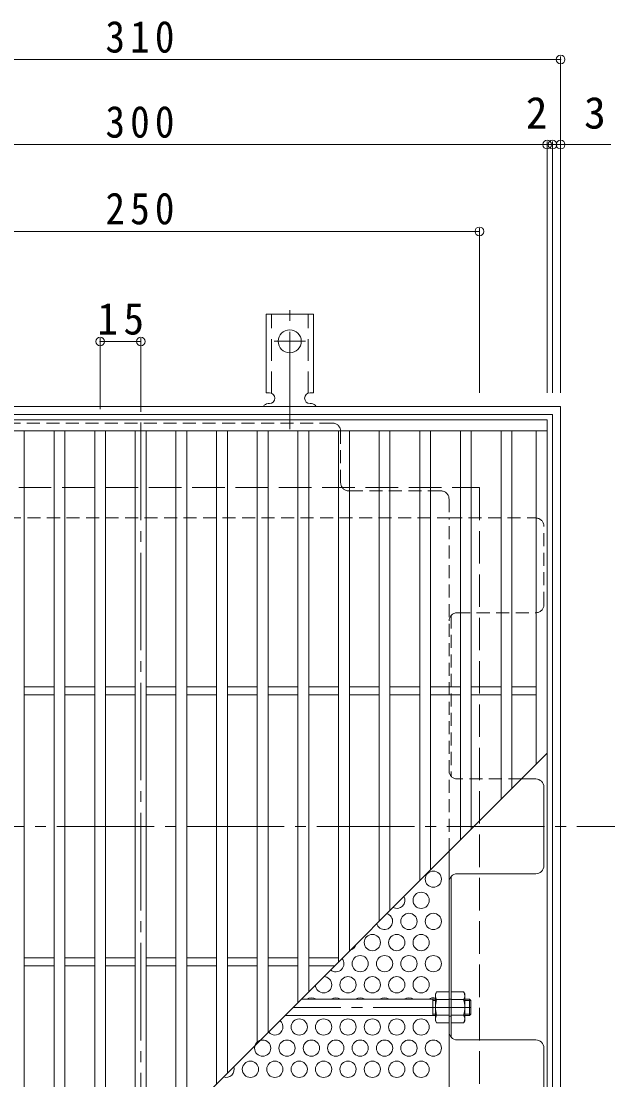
# Model space of a CAD drawing. Units: millimetres at full size, sheet at 1:4. Extents: x -822 to 951, y -780 to 740.
# Drawn here: x -538.8 to -319.7, y 349.6 to 740.3 of the extents above; entities that cross this region are included whole.
import ezdxf
from ezdxf.enums import TextEntityAlignment as Align

# ---------------------------------------------------------------- set-up
doc = ezdxf.new("R2010")
doc.units = ezdxf.units.MM
doc.header["$LTSCALE"] = 4
doc.header["$PDMODE"] = 32
doc.header["$PDSIZE"] = 3.2
for name, pattern in [('CHAIN2', [12, 9, -1, 1, -1]), ('DASHED1', [1.8, 1.2, -0.6]), ('DASHED2', [3, 2, -1]), ('DASHED3', [4, 3, -1])]:
    doc.linetypes.add(name, pattern=pattern)
for name, color, linetype, lineweight in [('A-1_躯体', 2, 'Continuous', 9), ('A-2_仕上', 3, 'Continuous', 9), ('A-4_その他', 7, 'Continuous', 9), ('A-6_寸法', 2, 'Continuous', 9), ('A-7_ハッチ', 2, 'Continuous', 9), ('A-A_ﾊｯﾁ-ﾜｸ', 3, 'Continuous', 9), ('A-B_ﾊｯﾁ', 2, 'Continuous', 9)]:
    doc.layers.add(name, color=color, linetype=linetype, lineweight=lineweight)
doc.styles.add('ＭＳ ゴシック', font='')
doc.styles.get('ＭＳ ゴシック').set_extended_font_data('MS Gothic')

msp = doc.modelspace()

# ---------------------------------------------------------------- linework, layer by layer
at = {"layer": 'A-1_躯体'}
for p, q in [((-339.713, 598.162), (-339.713, 288.162)), ((-342.713, 595.162), (-342.713, 291.162))]:
    msp.add_line(p, q, dxfattribs=at)
at = {"layer": 'A-1_躯体', "linetype": 'DASHED3'}
msp.add_line((-369.713, 568.162), (-369.713, 318.162), dxfattribs=at)
at = {"layer": 'A-1_躯体'}
for points in [[(-649.713, 288.162), (-649.713, 598.162), (-339.713, 598.162)], [(-646.713, 291.162), (-646.713, 595.162), (-342.713, 595.162)]]:
    msp.add_lwpolyline(points, dxfattribs=at)
at = {"layer": 'A-1_躯体', "linetype": 'DASHED3'}
msp.add_lwpolyline([(-619.713, 318.162), (-619.713, 568.162), (-369.713, 568.162)], dxfattribs=at)
at = {"layer": 'A-2_仕上'}
for p, q in [((-644.713, 589.162), (-344.713, 589.162)), ((-537.713, 297.162), (-537.713, 589.162)), ((-526.713, 297.162), (-526.713, 589.162)), ((-522.713, 297.162), (-522.713, 589.162)), ((-511.713, 589.162), (-511.713, 303.162)), ((-507.713, 589.162), (-507.713, 307.162)), ((-496.713, 589.162), (-496.713, 318.162)), ((-492.713, 589.162), (-492.713, 322.162)), ((-481.713, 589.162), (-481.713, 333.162)), ((-477.713, 589.162), (-477.713, 337.162)), ((-466.713, 589.162), (-466.713, 348.162)), ((-462.713, 589.162), (-462.713, 352.162)), ((-451.713, 589.162), (-451.713, 363.162)), ((-447.713, 589.162), (-447.713, 367.162)), ((-436.713, 589.162), (-436.713, 378.162)), ((-432.713, 589.162), (-432.713, 382.162)), ((-421.713, 589.162), (-421.713, 393.162)), ((-417.713, 589.162), (-417.713, 397.162)), ((-406.713, 589.162), (-406.713, 408.162)), ((-402.713, 589.162), (-402.713, 412.162)), ((-391.713, 589.162), (-391.713, 423.162)), ((-387.713, 589.162), (-387.713, 427.162)), ((-376.713, 589.162), (-376.713, 438.162)), ((-372.713, 589.162), (-372.713, 442.162)), ((-361.713, 589.162), (-361.713, 453.162)), ((-357.713, 589.162), (-357.713, 457.162)), ((-348.713, 589.162), (-348.713, 466.162)), ((-537.713, 494.662), (-526.713, 494.662)), ((-522.713, 494.662), (-511.713, 494.662)), ((-507.713, 494.662), (-496.713, 494.662)), ((-492.713, 494.662), (-481.713, 494.662)), ((-477.713, 494.662), (-466.713, 494.662)), ((-462.713, 494.662), (-451.713, 494.662)), ((-447.713, 494.662), (-436.713, 494.662)), ((-432.713, 494.662), (-421.713, 494.662)), ((-417.713, 494.662), (-406.713, 494.662)), ((-402.713, 494.662), (-391.713, 494.662)), ((-387.713, 494.662), (-376.713, 494.662)), ((-372.713, 494.662), (-361.713, 494.662)), ((-348.713, 494.662), (-357.713, 494.662)), ((-537.713, 491.662), (-526.713, 491.662)), ((-522.713, 491.662), (-511.713, 491.662)), ((-507.713, 491.662), (-496.713, 491.662)), ((-492.713, 491.662), (-481.713, 491.662)), ((-477.713, 491.662), (-466.713, 491.662)), ((-462.713, 491.662), (-451.713, 491.662)), ((-447.713, 491.662), (-436.713, 491.662)), ((-432.713, 491.662), (-421.713, 491.662)), ((-417.713, 491.662), (-406.713, 491.662)), ((-402.713, 491.662), (-391.713, 491.662)), ((-387.713, 491.662), (-376.713, 491.662)), ((-372.713, 491.662), (-361.713, 491.662)), ((-348.713, 491.662), (-357.713, 491.662)), ((-344.713, 470.162), (-521.713, 293.162)), ((-537.713, 394.662), (-526.713, 394.662)), ((-522.713, 394.662), (-511.713, 394.662)), ((-507.713, 394.662), (-496.713, 394.662)), ((-492.713, 394.662), (-481.713, 394.662)), ((-477.713, 394.662), (-466.713, 394.662)), ((-462.713, 394.662), (-451.713, 394.662)), ((-447.713, 394.662), (-436.713, 394.662)), ((-432.713, 394.662), (-421.713, 394.662)), ((-537.713, 391.662), (-526.713, 391.662)), ((-522.713, 391.662), (-511.713, 391.662)), ((-507.713, 391.662), (-496.713, 391.662)), ((-492.713, 391.662), (-481.713, 391.662)), ((-477.713, 391.662), (-466.713, 391.662)), ((-462.713, 391.662), (-451.713, 391.662)), ((-447.713, 391.662), (-436.713, 391.662)), ((-432.713, 391.662), (-423.213, 391.662))]:
    msp.add_line(p, q, dxfattribs=at)
msp.add_lwpolyline([(-644.713, 293.162), (-644.713, 593.162), (-344.713, 593.162), (-344.713, 293.162)], close=True, dxfattribs=at)
at = {"layer": 'A-4_その他'}
for p, q in [((-339.713, 727.325), (-339.713, 603.162)), ((-649.713, 726.125), (-339.713, 726.125)), ((-344.713, 695.937), (-344.713, 603.162)), ((-342.713, 695.937), (-342.713, 603.162)), ((-644.713, 694.737), (-344.713, 694.737)), ((-344.713, 694.737), (-342.713, 694.737)), ((-342.713, 694.737), (-321.196, 694.737)), ((-619.713, 662.741), (-369.713, 662.741)), ((-369.713, 663.941), (-369.713, 603.162)), ((-509.713, 623.268), (-509.713, 597.162)), ((-494.713, 622.068), (-509.713, 622.068)), ((-494.713, 623.268), (-494.713, 597.162))]:
    msp.add_line(p, q, dxfattribs=at)
for p in [(-339.713, 726.125), (-344.713, 694.737), (-342.713, 694.737), (-339.713, 694.737), (-369.713, 662.741), (-509.713, 622.068), (-494.713, 622.068), (-494.713, 622.068)]:
    msp.add_point(p, dxfattribs=at)
at = {"layer": 'A-6_寸法'}
for centre in [(-386.713, 423.677), (-391.213, 415.882), (-395.713, 408.088), (-386.713, 408.088), (-409.213, 400.294), (-400.213, 400.294), (-391.213, 400.294), (-413.713, 392.5), (-404.713, 392.5), (-395.713, 392.5), (-386.713, 392.5), (-418.213, 384.705), (-409.213, 384.705), (-400.213, 384.705), (-391.213, 384.705), (-436.213, 369.117), (-427.213, 369.117), (-418.213, 369.117), (-409.213, 369.117), (-400.213, 369.117), (-391.213, 369.117), (-449.713, 361.323), (-440.713, 361.323), (-431.713, 361.323), (-422.713, 361.323), (-413.713, 361.323), (-404.713, 361.323), (-395.713, 361.323), (-386.713, 361.323), (-454.213, 353.528), (-445.213, 353.528), (-436.213, 353.528), (-427.213, 353.528), (-418.213, 353.528), (-409.213, 353.528), (-400.213, 353.528), (-391.213, 353.528)]:
    msp.add_circle(centre, 3, dxfattribs=at)
for centre, start, end in [((-400.213, 415.882), 241.71254, 28.28746), ((-404.713, 408.088), 195.73255, 74.26745), ((-418.213, 400.294), 283.86776, 346.13224), ((-422.713, 392.5), 229.56093, 40.43907), ((-427.213, 384.705), 180.81815, 89.18185), ((-431.713, 376.911), 54.66817, 125.33183), ((-422.713, 376.911), 54.66817, 125.33183), ((-413.713, 376.911), 54.66817, 125.33183), ((-404.713, 376.911), 54.66817, 125.33183), ((-395.713, 376.911), 54.66817, 125.33183), ((-386.713, 376.911), 74.53399, 125.33183), ((-445.213, 369.117), 217.61523, 52.38477), ((-463.213, 353.528), 251.09585, 18.90415)]:
    msp.add_arc(centre, 3, start, end, dxfattribs=at)
at = {"layer": 'A-7_ハッチ', "linetype": 'CHAIN2'}
for p, q in [((-494.713, 268.162), (-494.713, 618.162)), ((-669.713, 443.162), (-319.713, 443.162))]:
    msp.add_line(p, q, dxfattribs=at)
at = {"layer": 'A-7_ハッチ', "linetype": 'DASHED1'}
for p, q in [((-423.914, 591.966), (-565.512, 591.966)), ((-420.914, 569.966), (-420.914, 588.966)), ((-383.913, 566.966), (-417.914, 566.966)), ((-380.913, 563.966), (-380.913, 556.966)), ((-608.513, 556.966), (-380.913, 556.966)), ((-380.913, 556.966), (-348.91, 556.966)), ((-380.913, 433.962), (-380.913, 556.966)), ((-345.91, 524.965), (-345.91, 553.966)), ((-380.113, 521.009), (-380.113, 461.623)), ((-377.913, 521.965), (-348.91, 521.965)), ((-354.213, 460.663), (-377.913, 460.663)), ((-380.113, 379.359), (-380.913, 379.359)), ((-380.113, 373.159), (-380.913, 373.159))]:
    msp.add_line(p, q, dxfattribs=at)
at = {"layer": 'A-7_ハッチ'}
for p, q in [((-348.91, 460.663), (-354.213, 460.663)), ((-345.91, 428.662), (-345.91, 457.663)), ((-380.913, 322.359), (-380.913, 433.962)), ((-380.113, 365.32), (-380.113, 424.701)), ((-380.113, 365.32), (-380.113, 424.701)), ((-377.913, 425.662), (-348.91, 425.662)), ((-348.91, 364.36), (-377.913, 364.36)), ((-345.91, 332.359), (-345.91, 361.36))]:
    msp.add_line(p, q, dxfattribs=at)
at = {"layer": 'A-7_ハッチ', "linetype": 'DASHED1'}
for centre, start, end in [((-423.914, 588.966), 0, 90), ((-417.914, 569.966), 180, 270), ((-383.913, 563.966), 0, 90), ((-348.91, 553.966), 0, 90), ((-348.91, 524.965), 270, 0), ((-377.913, 518.965), 90, 180), ((-377.913, 463.663), 180, 270)]:
    msp.add_arc(centre, 3, start, end, dxfattribs=at)
at = {"layer": 'A-7_ハッチ'}
for centre, start, end in [((-348.91, 457.663), 0, 90), ((-348.91, 428.662), 270, 0), ((-377.913, 422.662), 90, 180), ((-377.913, 367.36), 180, 270), ((-348.91, 361.36), 0, 90)]:
    msp.add_arc(centre, 3, start, end, dxfattribs=at)
at = {"layer": 'A-A_ﾊｯﾁ-ﾜｸ', "color": 7, "linetype": 'CHAIN2'}
for p, q in [((-439.713, 589.694), (-439.713, 637.095)), ((-445.489, 622.162), (-433.937, 622.162))]:
    msp.add_line(p, q, dxfattribs=at)
at = {"layer": 'A-A_ﾊｯﾁ-ﾜｸ'}
for p, q in [((-448.463, 603.162), (-448.463, 632.162)), ((-430.963, 632.162), (-448.463, 632.162)), ((-430.963, 603.162), (-430.963, 632.162)), ((-448.463, 603.162), (-447.213, 603.162)), ((-430.963, 603.162), (-432.213, 603.162)), ((-447.713, 599.162), (-447.213, 599.162)), ((-432.218, 599.162), (-431.704, 599.162))]:
    msp.add_line(p, q, dxfattribs=at)
at = {"layer": 'A-A_ﾊｯﾁ-ﾜｸ', "linetype": 'DASHED2'}
for p, q in [((-446.463, 603.016), (-446.463, 632.162)), ((-432.963, 603.016), (-432.963, 632.162))]:
    msp.add_line(p, q, dxfattribs=at)
at = {"layer": 'A-A_ﾊｯﾁ-ﾜｸ'}
msp.add_circle((-439.713, 622.162), 4.25, dxfattribs=at)
for centre, start, end in [((-447.213, 601.162), 270, 90), ((-432.213, 601.162), 90, 269.86671), ((-447.713, 597.162), 90.27597, 150.00049), ((-431.713, 597.162), 29.99928, 89.75838)]:
    msp.add_arc(centre, 2, start, end, dxfattribs=at)
at = {"layer": 'A-B_ﾊｯﾁ', "color": 3}
for p, q in [((-385.913, 379.359), (-435.517, 379.359)), ((-386.913, 373.359), (-386.913, 379.359)), ((-373.413, 379.359), (-375.113, 379.359)), ((-373.413, 373.359), (-373.413, 379.359)), ((-373.413, 379.359), (-372.913, 378.859)), ((-386.913, 378.859), (-385.913, 378.859)), ((-375.113, 378.859), (-372.913, 378.859)), ((-372.913, 373.859), (-372.913, 378.859)), ((-385.913, 373.359), (-441.517, 373.359)), ((-386.913, 373.859), (-385.913, 373.859)), ((-375.113, 373.859), (-372.913, 373.859)), ((-373.413, 373.359), (-375.113, 373.359)), ((-373.413, 373.359), (-372.913, 373.859))]:
    msp.add_line(p, q, dxfattribs=at)
at = {"layer": 'A-B_ﾊｯﾁ'}
for p, q in [((-385.48, 379.222), (-380.913, 379.222)), ((-380.113, 370.609), (-380.113, 382.109)), ((-380.113, 382.109), (-375.546, 382.109)), ((-375.546, 379.222), (-380.113, 379.222)), ((-375.113, 381.359), (-375.546, 382.109)), ((-375.113, 371.359), (-375.113, 381.359)), ((-385.913, 371.359), (-385.48, 370.609)), ((-385.48, 373.495), (-380.913, 373.495)), ((-375.546, 373.495), (-380.113, 373.495)), ((-375.113, 371.359), (-375.546, 370.609)), ((-380.913, 370.609), (-385.48, 370.609)), ((-380.113, 370.609), (-375.546, 370.609))]:
    msp.add_line(p, q, dxfattribs=at)
at = {"layer": 'A-B_ﾊｯﾁ', "color": 3, "linetype": 'CHAIN2'}
msp.add_line((-372.913, 376.359), (-438.517, 376.359), dxfattribs=at)
at = {"layer": 'A-B_ﾊｯﾁ'}
for points in [[(-385.913, 371.359), (-385.913, 381.359), (-385.48, 382.109)], [(-380.913, 370.609), (-380.913, 382.109), (-385.48, 382.109)]]:
    msp.add_lwpolyline(points, dxfattribs=at)
for centre, radius, start, end in [((-382.631, 380.464), 3.29, 149.99998, 176.07924), ((-383.178, 380.699), 2.735, 180.2103, 212.68507), ((-376.23, 376.359), 9.683, 162.79973, 197.20026), ((-378.395, 380.464), 3.29, 3.92076, 30.00002), ((-377.848, 380.699), 2.735, 327.31493, 359.7897), ((-384.796, 376.359), 9.683, 342.79974, 17.20027), ((-383.178, 372.018), 2.735, 147.31491, 179.78969), ((-382.631, 372.253), 3.29, 183.92075, 210), ((-377.848, 372.018), 2.735, 0.21031, 32.68509), ((-378.395, 372.253), 3.29, 330, 356.07925)]:
    msp.add_arc(centre, radius, start, end, dxfattribs=at)

# ---------------------------------------------------------------- texts
at = {"layer": 'A-4_その他', "color": 2, "style": 'ＭＳ ゴシック'}
for s, p in [('2', (-352.576, 697.137)), ('3', (-331.057, 697.137))]:
    msp.add_text(s, height=11.73, dxfattribs=at).set_placement(p, align=Align.BOTTOM_LEFT)
at = {"layer": 'A-4_その他', "color": 2, "char_height": 11.73, "attachment_point": 7, "style": 'ＭＳ ゴシック'}
for s, insert in [('\\T1.27;\\W0.9;310', (-507.713, 728.525)), ('\\T1.27;\\W0.9;300', (-507.713, 697.137)), ('\\T1.27;\\W0.9;250', (-507.713, 665.141)), ('\\T1.27;\\W0.95;15', (-510.713, 624.468))]:
    msp.add_mtext(s, dxfattribs=dict(at, insert=insert))

doc.saveas('drawing.dxf')
